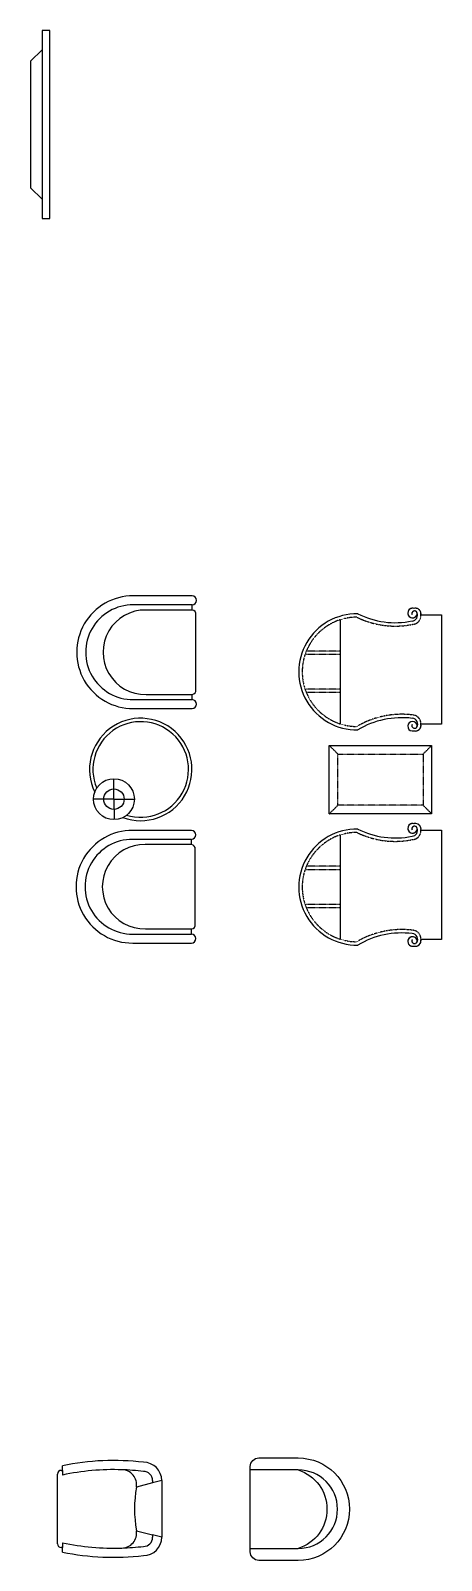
# Model space of a CAD drawing. Extents: x -15080 to 60298, y -30155 to 15485.
# Drawn here: x 4672 to 7078, y -29987 to -21027 of the extents above; entities that cross this region are included whole.
import ezdxf

# ---------------------------------------------------------------- set-up
doc = ezdxf.new("R2010")
doc.units = 0
doc.linetypes.add('HIDDEN2', pattern=[0.1875, 0.125, -0.0625])
doc.layers.get('0').update_dxf_attribs({"linetype": 'CONTINUOUS'})
doc.layers.add('FURHATCH', color=57, linetype='CONTINUOUS')

# ---------------------------------------------------------------- blocks, each defined once
blk = doc.blocks.new('YQ_TVCAB_04')
at = {"layer": 'FURHATCH'}
blk.add_line((67, 550), (67, -550), dxfattribs=at)
blk.add_lwpolyline([(0, -370.5), (67, -438), (67, -550), (112, -550), (112, 550), (67, 550), (67, 438), (0, 370.5)], close=True, dxfattribs=at)
blk = doc.blocks.new('YQ_2CHAIR_03')
for points in [[(678.7, 964.3, 0.961093), (678.7, 1016.7), (334, 1016.7, 1.006135), (334, 356.7), (678.7, 356.7, 0.961093), (678.7, 409.2), (678.5, 439.6, 0.399643), (700.7, 466.9), (700.7, 906.7, 0.398047), (678.5, 933.9)], [(674.7, -409.2, 0.961093), (674.7, -356.7), (330, -356.7, 1.006135), (330, -1016.7), (674.7, -1016.7, 0.961093), (674.7, -964.3), (674.5, -933.9, 0.399643), (696.6, -906.6), (696.6, -466.7, 0.398047), (674.5, -439.6)]]:
    blk.add_lwpolyline(points, format="xyb", close=True)
blk.add_arc((376.9, 0), 300, 249.72532, 206.19086)
at = {"layer": 'FURHATCH'}
for q in [(219.2, -54.2), (100.2, -174.7), (339.7, -173.2), (220.7, -293.7)]:
    blk.add_line((220, -173.9), q, dxfattribs=at)
at = {"layer": 'FURHATCH', "ltscale": 1000}
for points in [[(678.7, 964.3), (333.7, 964.3, 1.006135), (334, 409.2), (678.7, 409.2)], [(678.7, 933.9), (407.6, 933.9, 1.018663), (408.1, 439.6), (678.7, 439.6)], [(674.7, -409.2), (329.7, -409.2, 1.006135), (330, -964.3), (674.7, -964.3)], [(674.7, -439.6), (403.6, -439.6, 1.018663), (404.1, -933.9), (674.7, -933.9)]]:
    blk.add_lwpolyline(points, format="xyb", dxfattribs=at)
at = {"layer": 'FURHATCH'}
for radius in [119.8, 60]:
    blk.add_circle((220, -173.9), radius, dxfattribs=at)
at = {"layer": 'FURHATCH', "ltscale": 1000}
blk.add_arc((376.9, 0), 280, 252.79708, 202.99949, dxfattribs=at)
blk = doc.blocks.new('YQ_1CHAIR_05')
blk.add_lwpolyline([(0, 250, -0.414214), (50, 300), (281, 300, -1), (281, -300), (50, -300, -0.414214), (0, -250)], format="xyb", close=True)
for points in [[(0, -230), (281, -230, 1), (281, 230), (0, 230)], [(281, 230, -0.730759), (281, -230, 6.42829)]]:
    blk.add_lwpolyline(points, format="xyb")
blk = doc.blocks.new('YQ_1CHAIR_04')
for p, q in [((0, -204.3), (0, 204.3)), ((21.4, 225.8), (28.9, 225.8)), ((28.9, 225.8), (28.9, 253.1)), ((28.9, 225.8), (28.9, 198.4)), ((557.1, 152.3), (462.3, 128)), ((610.7, 166.1), (557.1, 152.3)), ((557.1, 166.1), (557.1, 152.3)), ((610.7, 166.1), (610.7, -166.1)), ((462.3, -128), (557.1, -152.3)), ((610.7, -166.1), (557.1, -152.3)), ((557.1, -152.3), (557.1, -166.1)), ((28.9, -225.8), (21.4, -225.8)), ((28.9, -198.4), (28.9, -225.8)), ((28.9, -253.1), (28.9, -225.8))]:
    blk.add_line(p, q)
for centre, radius, start, end in [((328.5, -1207.6), 1491.1, 83.25766, 101.58992), ((503.6, 166.1), 107.1, 360, 90), ((21.4, 204.3), 21.4, 90, 180), ((330.3, -1221.5), 1451.5, 88.1669, 101.98302), ((376.2, 142.1), 87.2, 350.68442, 89.67623), ((330.3, -1221.5), 1451.5, 83.14358, 88.1669), ((503.6, 166.1), 53.6, 360, 90), ((1201.3, 0), 750, 170.17533, 189.82467), ((376.2, -142.1), 87.2, 270.32377, 9.31558), ((503.6, -166.1), 53.6, 270, 360), ((503.6, -166.1), 107.1, 270, 0), ((21.4, -204.3), 21.4, 180, 270), ((330.3, 1221.5), 1451.5, 258.01698, 271.8331), ((328.5, 1207.6), 1491.1, 258.41008, 276.74234), ((330.3, 1221.5), 1451.5, 271.8331, 276.85642)]:
    blk.add_arc(centre, radius, start, end)
blk = doc.blocks.new('YQ_2CHAIR_04')
for p, q in [((715.2, 963.3), (835.2, 963.3)), ((835.2, 963.3), (835.2, 323.3)), ((663, 321.4), (663.1, 321.4)), ((835.2, 323.3), (715.2, 323.3)), ((715.2, -297.4), (835.2, -297.4)), ((835.2, -297.4), (835.2, -937.4)), ((835.2, -937.4), (715.2, -937.4))]:
    blk.add_line(p, q)
blk.add_lwpolyline([(178.1, -201), (178.1, 199), (778.1, 199), (778.1, -201)], close=True)
for centre, radius, start, end in [((666, 974.7), 28, 73.87907, 334.38657), ((677.8, 971.1), 15.9, 327.76047, 201.35048), ((682.5, 969.5), 33.2, 349.45857, 105.24839), ((340, 630.5), 340, 89.19557, 270.9364), ((564.4, 1406.1), 487.8, 243.24826, 281.6707), ((660.7, 962.7), 35, 276.72103, 21.31736), ((603, -138.7), 500.5, 82.92496, 120.95044), ((666, 312), 28, 25.61816, 286.09795), ((666, 312), 28, 25.61343, 286.12093), ((677.8, 315.6), 15.9, 158.64952, 32.23118), ((677.8, 315.6), 15.9, 158.64952, 32.23953), ((662.7, 324.5), 33.8, 325.89187, 86.8556), ((682.5, 317.2), 33.3, 254.77096, 10.81571), ((666, -286), 28, 73.90205, 334.38184), ((682.5, -291.2), 33.3, 349.18429, 105.22904), ((340, -630.2), 340, 89.19557, 270.9364), ((564.4, 145.4), 487.8, 243.24826, 281.6707), ((677.8, -289.6), 15.9, 327.76882, 201.35048), ((660.7, -298), 35, 276.72103, 21.31736), ((603, -1399.4), 500.5, 82.92496, 120.95044), ((666, -948.7), 28, 25.61343, 286.12093), ((677.8, -945.1), 15.9, 158.64952, 32.23953), ((662.7, -936.2), 33.8, 325.89187, 86.8556), ((682.5, -943.5), 33.2, 254.75161, 10.54143)]:
    blk.add_arc(centre, radius, start, end)
at = {"layer": 'FURHATCH', "ltscale": 1000}
for p, q in [((244.6, 325.1), (244.6, 936)), ((244.6, -935.6), (244.6, -324.7))]:
    blk.add_line(p, q, dxfattribs=at)
at = {"layer": 'FURHATCH', "linetype": 'HIDDEN2'}
for p, q in [((663, 965.3), (663.1, 965.3)), ((244.6, 732.4), (36.6, 732.4)), ((244.6, 752.4), (44.1, 752.4)), ((244.6, 528.7), (36.6, 528.7)), ((244.6, 508.7), (44.1, 508.7)), ((178.1, 199), (228.1, 149)), ((728.1, 149), (778.1, 199)), ((178.1, -201), (228.1, -151)), ((728.1, -151), (778.1, -201)), ((663, -295.4), (663.1, -295.4)), ((244.6, -528.3), (36.6, -528.3)), ((244.6, -508.3), (44.1, -508.3)), ((244.6, -732), (36.6, -732)), ((244.6, -752), (44.1, -752)), ((663, -939.3), (663.1, -939.3))]:
    blk.add_line(p, q, dxfattribs=at)
blk.add_lwpolyline([(228.1, -151), (228.1, 149), (728.1, 149), (728.1, -151)], close=True, dxfattribs=at)
for centre, radius, start, end in [((666, 974.7), 28, 73.90205, 334.38184), ((677.8, 971.1), 15.9, 327.76882, 201.35048), ((682.5, 969.5), 33.3, 349.18429, 105.22904), ((340, 630.5), 320, 90, 270), ((564.4, 1406.1), 507.8, 243.78137, 281.6707), ((663.7, 960.3), 51.6, 273.73259, 3.43206), ((603, -138.7), 520.5, 82.92496, 120.34531), ((663.7, 326.4), 51.6, 356.65894, 86.26741), ((682.5, 317.2), 33.2, 254.75161, 10.54143), ((666, -286), 28, 73.87907, 334.38657), ((682.5, -291.2), 33.2, 349.45857, 105.24839), ((340, -630.2), 320, 90, 270), ((564.4, 145.4), 507.8, 243.78137, 281.6707), ((677.8, -289.6), 15.9, 327.76047, 201.35048), ((663.7, -300.4), 51.6, 273.73259, 3.43206), ((603, -1399.4), 520.5, 82.92496, 120.34531), ((663.7, -934.3), 51.6, 356.65894, 86.26741), ((666, -948.7), 28, 25.61816, 286.09795), ((677.8, -945.1), 15.9, 158.64952, 32.23118), ((682.5, -943.5), 33.3, 254.77096, 10.81571)]:
    blk.add_arc(centre, radius, start, end, dxfattribs=at)

msp = doc.modelspace()

# ---------------------------------------------------------------- block references
for name, p in [('YQ_TVCAB_04', (4671.9, -21577.4)), ('YQ_2CHAIR_03', (4940, -25354.7)), ('YQ_2CHAIR_04', (6242.9, -25413.3)), ('YQ_1CHAIR_05', (5958.7, -29686.9)), ('YQ_1CHAIR_04', (4829.5, -29685.3))]:
    msp.add_blockref(name, p)

doc.saveas('drawing.dxf')
